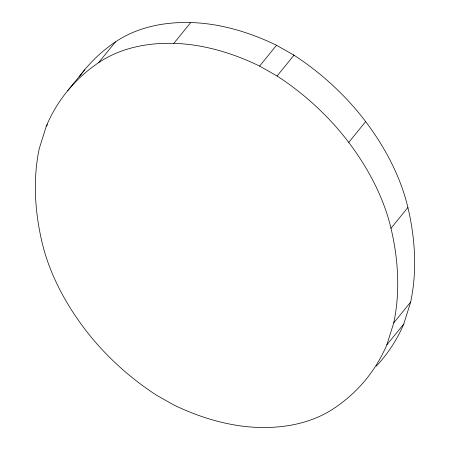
<?xml version="1.0" encoding="UTF-8"?>
<svg xmlns="http://www.w3.org/2000/svg" width="450" height="450" viewBox="0 0 450 450"><rect width="100%" height="100%" fill="white"/><g stroke="black" fill="none" stroke-linecap="round" stroke-linejoin="round"><path stroke-width="0.67" d="M47.61 124.521L46.305 126.124L39.189 148.838L37.969 155.239A334.418 217.671 39.1 0 0 42.098 242.567A211.646 137.762 39.1 0 0 84.353 328.455A189.776 123.525 39.1 0 0 156.392 395.128L173.317 404.713A189.776 123.525 39.1 0 0 259.127 427.455A211.646 137.762 39.1 0 0 334.356 408.116A334.609 217.8 39.1 0 0 386.859 344.824L403.774 324.011L410.647 302.074A334.418 217.671 39.1 0 0 407.902 207.484A211.646 137.762 39.1 0 0 365.647 121.601A189.776 123.525 39.1 0 0 300.465 59.512L293.608 54.928M386.859 344.824L393.739 322.881A334.418 217.671 39.1 0 0 390.994 228.296A211.646 137.762 39.1 0 0 348.739 142.408A189.776 123.525 39.1 0 0 283.556 80.325L277.076 75.988L259.605 66.094A189.776 123.525 39.1 0 0 173.801 43.358A211.646 137.762 39.1 0 0 98.567 62.696A334.418 217.671 39.1 0 0 46.305 126.124M67.781 90.602L84.696 69.795M98.567 62.696L115.481 41.884A211.646 137.762 39.1 0 1 190.71 22.545A189.776 123.525 39.1 0 1 276.519 45.287L293.991 55.181L277.076 75.988M173.801 43.358L190.71 22.545M259.605 66.094L276.519 45.287M348.739 142.408L365.647 121.601M390.994 228.296L407.902 207.484M393.739 322.881L410.647 302.074M403.774 324.011A334.609 217.8 39.1 0 1 376.234 366.188M79.217 76.883A334.418 217.671 39.1 0 1 115.481 41.884"/></g></svg>
